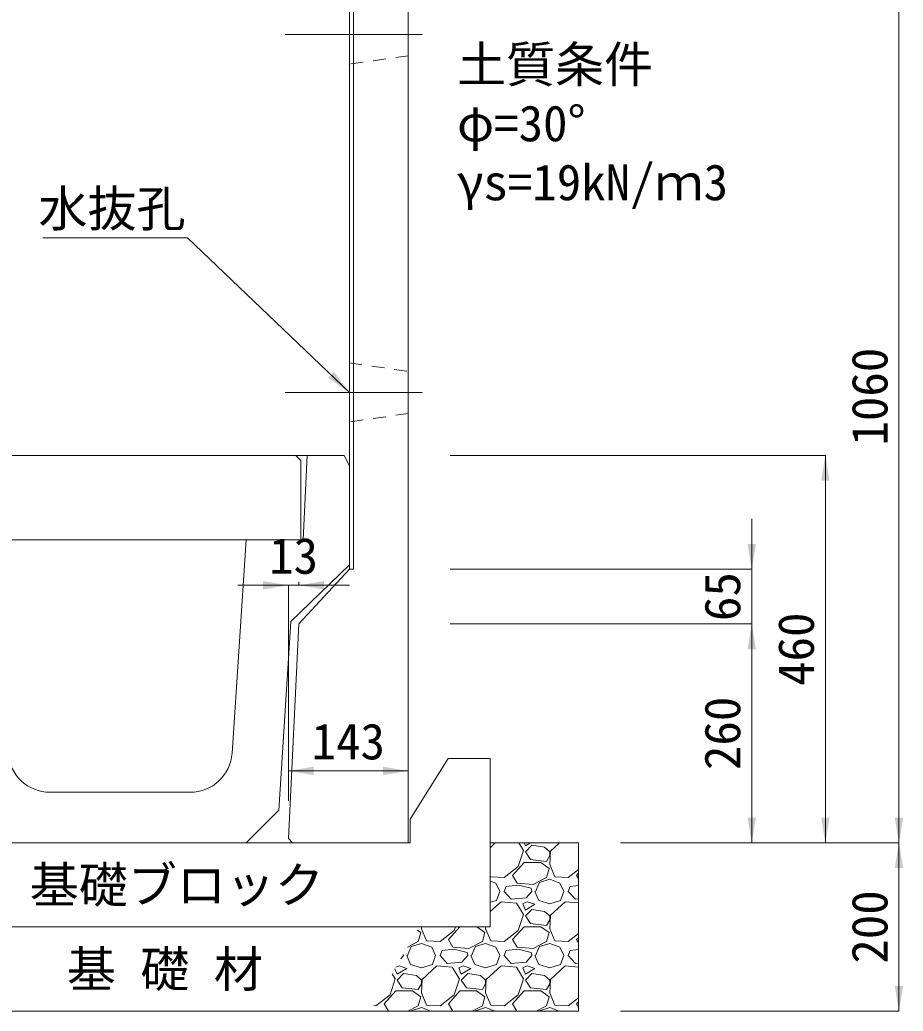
# Model space of a CAD drawing. Units: millimetres at full size, sheet at 1:20. Extents: x 201886 to 211886, y 860265 to 873235.
# Drawn here: x 202667 to 203717, y 868544 to 869721 of the extents above; entities that cross this region are included whole.
import ezdxf
from ezdxf.enums import TextEntityAlignment as Align

# ---------------------------------------------------------------- set-up
doc = ezdxf.new("R2010")
doc.units = ezdxf.units.MM
doc.header["$LTSCALE"] = 20
doc.linetypes.add('USER1', pattern=[1.35, 0.75, -0.6])
doc.linetypes.add('USER2', pattern=[28.575, 19.05, -3.175, 3.175, -3.175])
for name, color, linetype, lineweight in [('0_2', 7, 'Continuous', 20), ('UKパネル', 2, 'Continuous', 20), ('ハッチング', 7, 'Continuous', 5), ('基礎ブロック', 2, 'Continuous', 20), ('寸法線', 7, 'Continuous', 13), ('引出線', 4, 'Continuous', 13), ('本体', 2, 'Continuous', 13), ('補助線', 8, 'USER2', 13)]:
    doc.layers.add(name, color=color, linetype=linetype, lineweight=lineweight)
doc.layers.add('文字', color=7, linetype='Continuous')
doc.styles.add('ＭＳ ゴシック', font='')
doc.styles.get('ＭＳ ゴシック').set_extended_font_data('MS Gothic')

# ---------------------------------------------------------------- blocks, each defined once
blk = doc.blocks.new('filled_arrow')
at = {"color": 0, "linetype": 'Continuous', "lineweight": -2}
blk.add_solid([(7.5, 1.25), (0, 0), (7.5, -1.25)], dxfattribs=at)

msp = doc.modelspace()

# ---------------------------------------------------------------- linework, layer by layer
at = {"layer": '0_2', "lineweight": 13}
msp.add_line((203331.32, 868743.84), (203226.32, 868743.84), dxfattribs=at)
at = {"layer": '0_2'}
for p, q in [((203331.32, 868543.84), (203331.32, 868743.84)), ((202396.32, 868543.84), (203331.32, 868543.84))]:
    msp.add_line(p, q, dxfattribs=at)
at = {"layer": 'UKパネル'}
for p, q in [((203058.85, 869798.84), (203058.85, 869068.84)), ((203128.85, 869803.84), (203128.85, 868743.84)), ((202998.85, 869003.84), (203058.85, 869068.84)), ((202986.57, 868748.84), (202998.85, 869003.84)), ((202991.33, 868743.84), (202986.57, 868748.84)), ((202991.33, 868743.84), (203128.85, 868743.84))]:
    msp.add_line(p, q, dxfattribs=at)
at = {"layer": 'UKパネル', "color": 4, "lineweight": 5}
for p, q in [((203063.85, 869803.84), (203063.85, 869068.84)), ((203063.85, 869068.84), (203058.85, 869068.84))]:
    msp.add_line(p, q, dxfattribs=at)
at = {"layer": 'UKパネル', "linetype": 'USER1', "lineweight": 9}
for p, q in [((203128.85, 869678.84), (203058.85, 869668.84)), ((203058.85, 869313.84), (203128.85, 869303.84)), ((203128.85, 869253.84), (203058.85, 869243.84))]:
    msp.add_line(p, q, dxfattribs=at)
at = {"layer": 'ハッチング'}
for p, q in [((203232.35, 868743.84), (203226.44, 868738.44)), ((203265.77, 868734.77), (203260.23, 868743.84)), ((203266.56, 868743.84), (203268.06, 868740.1)), ((203268.06, 868740.1), (203274.3, 868743.84)), ((203275.68, 868740.86), (203268.06, 868733.24)), ((203290.92, 868738.58), (203275.68, 868740.86)), ((203297.01, 868733.24), (203290.92, 868738.58)), ((203308.56, 868743.85), (203297.78, 868734)), ((203259.68, 868715.72), (203265.77, 868734.77)), ((203268.06, 868733.24), (203274.15, 868724.1)), ((203293.2, 868721.81), (203297.01, 868728.67)), ((203297.78, 868734), (203297.01, 868718)), ((203297.01, 868728.67), (203297.01, 868733.24)), ((203242.91, 868702.76), (203259.68, 868715.72)), ((203252.82, 868705.05), (203266.53, 868720.29)), ((203266.53, 868720.29), (203286.35, 868720.29)), ((203274.15, 868724.1), (203293.2, 868721.81)), ((203286.35, 868720.29), (203296.25, 868713.43)), ((203297.01, 868718), (203303.11, 868703.52)), ((203226.35, 868704.85), (203226.91, 868703.52)), ((203226.91, 868703.52), (203242.91, 868702.76)), ((203258.15, 868695.9), (203252.82, 868705.05)), ((203293.2, 868702.76), (203277.2, 868694.38)), ((203296.25, 868713.43), (203293.2, 868702.76)), ((203303.11, 868703.52), (203319.11, 868702.76)), ((203319.11, 868702.76), (203331.32, 868712.2)), ((203329.02, 868705.05), (203331.32, 868707.61)), ((203331.32, 868701.09), (203329.02, 868705.05)), ((203226.34, 868698.41), (203233.01, 868695.9)), ((203233.01, 868695.9), (203237.58, 868686)), ((203242.91, 868686), (203245.2, 868692.09)), ((203259.68, 868693.62), (203245.2, 868692.09)), ((203277.2, 868694.38), (203258.15, 868695.9)), ((203274.92, 868689.81), (203259.68, 868693.62)), ((203280.25, 868686), (203284.82, 868696.67)), ((203284.82, 868696.67), (203297.01, 868700.48)), ((203297.01, 868700.48), (203309.21, 868695.9)), ((203309.21, 868695.9), (203313.78, 868686)), ((203319.11, 868686), (203321.4, 868692.09)), ((203331.32, 868693.14), (203321.4, 868692.09)), ((203233.77, 868675.33), (203237.58, 868686)), ((203251.29, 868676.85), (203242.91, 868686)), ((203268.82, 868678.38), (203251.29, 868676.85)), ((203275.68, 868686), (203268.82, 868678.38)), ((203275.68, 868686), (203274.92, 868689.81)), ((203279.49, 868686), (203284.06, 868675.33)), ((203309.97, 868675.33), (203313.78, 868686)), ((203327.49, 868676.85), (203319.11, 868686)), ((203239.1, 868673.81), (203226.25, 868662.07)), ((203226.27, 868673.13), (203233.77, 868675.33)), ((203257.39, 868672.28), (203239.1, 868673.81)), ((203265.77, 868658.57), (203257.39, 868672.28)), ((203270.34, 868673.81), (203265.01, 868671.52)), ((203265.01, 868671.52), (203268.06, 868663.9)), ((203268.06, 868663.9), (203279.49, 868670.76)), ((203279.49, 868670.76), (203270.34, 868673.81)), ((203284.06, 868675.33), (203297.01, 868671.52)), ((203297.01, 868671.52), (203309.97, 868675.33)), ((203315.3, 868673.81), (203297.78, 868657.8)), ((203331.32, 868672.47), (203315.3, 868673.81)), ((203331.32, 868677.19), (203327.49, 868676.85)), ((203259.68, 868639.52), (203265.77, 868658.57)), ((203275.68, 868664.66), (203268.06, 868657.04)), ((203268.06, 868657.04), (203274.15, 868647.9)), ((203290.92, 868662.38), (203275.68, 868664.66)), ((203297.01, 868657.04), (203290.92, 868662.38)), ((203297.78, 868657.8), (203297.01, 868641.8)), ((203297.01, 868652.47), (203297.01, 868657.04)), ((203144.71, 868643.85), (203144.61, 868641.8)), ((203176.62, 868628.85), (203190.11, 868643.84)), ((203183.48, 868639.52), (203184.86, 868643.84)), ((203210.5, 868643.84), (203220.05, 868637.23)), ((203220.91, 868643.84), (203220.81, 868641.8)), ((203252.82, 868628.85), (203266.53, 868644.09)), ((203266.53, 868644.09), (203286.35, 868644.09)), ((203274.15, 868647.9), (203293.2, 868645.61)), ((203286.35, 868644.09), (203296.25, 868637.23)), ((203293.2, 868645.61), (203297.01, 868652.47)), ((203139.62, 868640.16), (203143.85, 868637.23)), ((203143.85, 868637.23), (203140.8, 868626.56)), ((203144.61, 868641.8), (203150.71, 868627.32)), ((203166.71, 868626.56), (203183.48, 868639.52)), ((203220.05, 868637.23), (203217, 868626.56)), ((203220.81, 868641.8), (203226.91, 868627.32)), ((203242.91, 868626.56), (203259.68, 868639.52)), ((203296.25, 868637.23), (203293.2, 868626.56)), ((203297.01, 868641.8), (203303.11, 868627.32)), ((203319.11, 868626.56), (203331.32, 868636)), ((203329.02, 868628.85), (203331.32, 868631.41)), ((203140.8, 868626.56), (203127.85, 868619.78)), ((203127.85, 868609.8), (203132.42, 868620.47)), ((203132.42, 868620.47), (203144.61, 868624.28)), ((203144.61, 868624.28), (203156.81, 868619.7)), ((203150.71, 868627.32), (203166.71, 868626.56)), ((203156.81, 868619.7), (203161.38, 868609.8)), ((203181.95, 868619.7), (203176.62, 868628.85)), ((203201, 868618.18), (203181.95, 868619.7)), ((203217, 868626.56), (203201, 868618.18)), ((203204.05, 868609.8), (203208.62, 868620.47)), ((203208.62, 868620.47), (203220.81, 868624.28)), ((203220.81, 868624.28), (203233.01, 868619.7)), ((203226.91, 868627.32), (203242.91, 868626.56)), ((203233.01, 868619.7), (203237.58, 868609.8)), ((203258.15, 868619.7), (203252.82, 868628.85)), ((203277.2, 868618.18), (203258.15, 868619.7)), ((203293.2, 868626.56), (203277.2, 868618.18)), ((203280.25, 868609.8), (203284.82, 868620.47)), ((203284.82, 868620.47), (203297.01, 868624.28)), ((203297.01, 868624.28), (203309.21, 868619.7)), ((203303.11, 868627.32), (203319.11, 868626.56)), ((203309.21, 868619.7), (203313.78, 868609.8)), ((203331.32, 868624.89), (203329.02, 868628.85)), ((203123.28, 868609.8), (203119.96, 868606.11)), ((203123.28, 868609.8), (203122.97, 868611.33)), ((203127.09, 868609.8), (203131.66, 868599.13)), ((203157.57, 868599.13), (203161.38, 868609.8)), ((203166.71, 868609.8), (203169, 868615.89)), ((203175.09, 868600.65), (203166.71, 868609.8)), ((203183.48, 868617.42), (203169, 868615.89)), ((203198.72, 868613.61), (203183.48, 868617.42)), ((203199.48, 868609.8), (203192.62, 868602.18)), ((203199.48, 868609.8), (203198.72, 868613.61)), ((203203.29, 868609.8), (203207.86, 868599.13)), ((203233.77, 868599.13), (203237.58, 868609.8)), ((203242.91, 868609.8), (203245.2, 868615.89)), ((203251.29, 868600.65), (203242.91, 868609.8)), ((203259.68, 868617.42), (203245.2, 868615.89)), ((203274.92, 868613.61), (203259.68, 868617.42)), ((203275.68, 868609.8), (203268.82, 868602.18)), ((203275.68, 868609.8), (203274.92, 868613.61)), ((203279.49, 868609.8), (203284.06, 868599.13)), ((203309.97, 868599.13), (203313.78, 868609.8)), ((203319.11, 868609.8), (203321.4, 868615.89)), ((203327.49, 868600.65), (203319.11, 868609.8)), ((203331.32, 868616.94), (203321.4, 868615.89)), ((203117.94, 868597.61), (203114.1, 868595.96)), ((203127.09, 868594.56), (203117.94, 868597.61)), ((203131.66, 868599.13), (203144.61, 868595.32)), ((203144.61, 868595.32), (203157.57, 868599.13)), ((203162.9, 868597.61), (203145.38, 868581.6)), ((203181.19, 868596.08), (203162.9, 868597.61)), ((203192.62, 868602.18), (203175.09, 868600.65)), ((203189.57, 868582.37), (203181.19, 868596.08)), ((203194.14, 868597.61), (203188.81, 868595.32)), ((203203.29, 868594.56), (203194.14, 868597.61)), ((203207.86, 868599.13), (203220.81, 868595.32)), ((203220.81, 868595.32), (203233.77, 868599.13)), ((203239.1, 868597.61), (203221.58, 868581.6)), ((203257.39, 868596.08), (203239.1, 868597.61)), ((203268.82, 868602.18), (203251.29, 868600.65)), ((203265.77, 868582.37), (203257.39, 868596.08)), ((203270.34, 868597.61), (203265.01, 868595.32)), ((203279.49, 868594.56), (203270.34, 868597.61)), ((203284.06, 868599.13), (203297.01, 868595.32)), ((203297.01, 868595.32), (203309.97, 868599.13)), ((203315.3, 868597.61), (203297.78, 868581.6)), ((203331.32, 868596.27), (203315.3, 868597.61)), ((203331.32, 868600.99), (203327.49, 868600.65)), ((203113.37, 868582.37), (203109.71, 868588.36)), ((203113.07, 868594.18), (203115.66, 868587.7)), ((203115.66, 868587.7), (203127.09, 868594.56)), ((203123.28, 868588.46), (203115.66, 868580.84)), ((203138.52, 868586.18), (203123.28, 868588.46)), ((203144.61, 868580.84), (203138.52, 868586.18)), ((203188.81, 868595.32), (203191.86, 868587.7)), ((203191.86, 868587.7), (203203.29, 868594.56)), ((203199.48, 868588.46), (203191.86, 868580.84)), ((203214.72, 868586.18), (203199.48, 868588.46)), ((203220.81, 868580.84), (203214.72, 868586.18)), ((203265.01, 868595.32), (203268.06, 868587.7)), ((203268.06, 868587.7), (203279.49, 868594.56)), ((203275.68, 868588.46), (203268.06, 868580.84)), ((203290.92, 868586.18), (203275.68, 868588.46)), ((203297.01, 868580.84), (203290.92, 868586.18)), ((203107.28, 868563.32), (203113.37, 868582.37)), ((203115.66, 868580.84), (203121.75, 868571.7)), ((203140.8, 868569.41), (203144.61, 868576.27)), ((203145.38, 868581.6), (203144.61, 868565.6)), ((203144.61, 868576.27), (203144.61, 868580.84)), ((203183.48, 868563.32), (203189.57, 868582.37)), ((203191.86, 868580.84), (203197.95, 868571.7)), ((203217, 868569.41), (203220.81, 868576.27)), ((203221.58, 868581.6), (203220.81, 868565.6)), ((203220.81, 868576.27), (203220.81, 868580.84)), ((203259.68, 868563.32), (203265.77, 868582.37)), ((203268.06, 868580.84), (203274.15, 868571.7)), ((203293.2, 868569.41), (203297.01, 868576.27)), ((203297.78, 868581.6), (203297.01, 868565.6)), ((203297.01, 868576.27), (203297.01, 868580.84)), ((203090.51, 868550.36), (203107.28, 868563.32)), ((203100.42, 868552.65), (203114.13, 868567.89)), ((203114.13, 868567.89), (203133.95, 868567.89)), ((203121.75, 868571.7), (203140.8, 868569.41)), ((203133.95, 868567.89), (203143.85, 868561.03)), ((203143.85, 868561.03), (203140.8, 868550.36)), ((203144.61, 868565.6), (203150.71, 868551.12)), ((203166.71, 868550.36), (203183.48, 868563.32)), ((203176.62, 868552.65), (203190.33, 868567.89)), ((203190.33, 868567.89), (203210.15, 868567.89)), ((203197.95, 868571.7), (203217, 868569.41)), ((203210.15, 868567.89), (203220.05, 868561.03)), ((203220.05, 868561.03), (203217, 868550.36)), ((203220.81, 868565.6), (203226.91, 868551.12)), ((203242.91, 868550.36), (203259.68, 868563.32)), ((203252.82, 868552.65), (203266.53, 868567.89)), ((203266.53, 868567.89), (203286.35, 868567.89)), ((203274.15, 868571.7), (203293.2, 868569.41)), ((203286.35, 868567.89), (203296.25, 868561.03)), ((203296.25, 868561.03), (203293.2, 868550.36)), ((203297.01, 868565.6), (203303.11, 868551.12)), ((203087.85, 868550.49), (203090.51, 868550.36)), ((203105.55, 868543.85), (203100.42, 868552.65)), ((203140.8, 868550.36), (203128.37, 868543.85)), ((203150.71, 868551.12), (203166.71, 868550.36)), ((203181.75, 868543.85), (203176.62, 868552.65)), ((203217, 868550.36), (203204.57, 868543.85)), ((203226.91, 868551.12), (203242.91, 868550.36)), ((203257.95, 868543.85), (203252.82, 868552.65)), ((203293.2, 868550.36), (203280.77, 868543.85)), ((203303.11, 868551.12), (203319.11, 868550.36)), ((203319.11, 868550.36), (203331.32, 868559.8)), ((203329.02, 868552.65), (203331.32, 868555.21)), ((203331.32, 868548.69), (203329.02, 868552.65)), ((203132.24, 868543.85), (203132.42, 868544.27)), ((203132.42, 868544.27), (203144.61, 868548.08)), ((203144.61, 868548.08), (203155.89, 868543.85)), ((203208.44, 868543.85), (203208.62, 868544.27)), ((203208.62, 868544.27), (203220.81, 868548.08)), ((203220.81, 868548.08), (203232.09, 868543.85)), ((203284.64, 868543.85), (203284.82, 868544.27)), ((203284.82, 868544.27), (203297.01, 868548.08)), ((203297.01, 868548.08), (203308.29, 868543.85))]:
    msp.add_line(p, q, dxfattribs=at)
at = {"layer": '基礎ブロック'}
msp.add_lwpolyline([(202596.32, 868743.84), (202591.32, 868843.84), (202496.32, 868843.84), (202496.32, 868743.84), (202496.32, 868643.84), (203226.32, 868643.84), (203226.32, 868743.84), (203226.32, 868843.84), (203176.32, 868843.84), (203131.32, 868771.84), (203131.32, 868743.84)], close=True, dxfattribs=at)
at = {"layer": '寸法線'}
for p, q in [((203712.12, 868743.84), (203712.12, 869803.84)), ((203008.85, 869203.84), (202563.85, 869203.84)), ((203178.85, 869203.84), (203624.62, 869203.84)), ((203624.62, 868743.84), (203624.62, 869203.84)), ((203537.12, 868943.84), (203537.12, 869128.84)), ((203178.85, 869068.84), (203537.12, 869068.84)), ((202926.33, 869049.77), (203058.85, 869049.77)), ((202986.33, 868793.84), (202986.33, 869049.77)), ((202998.85, 869049.77), (202998.85, 869053.84)), ((203178.85, 869003.84), (203537.12, 869003.84)), ((203178.85, 869003.84), (203537.12, 869003.84)), ((203537.12, 868743.84), (203537.12, 869003.84)), ((202986.33, 868829.29), (203128.85, 868829.29)), ((202986.33, 868793.84), (202986.33, 868829.29)), ((203128.85, 868793.84), (203128.85, 868829.29)), ((203381.32, 868743.84), (203624.62, 868743.84)), ((203381.32, 868743.84), (203712.12, 868743.84)), ((203381.32, 868743.84), (203537.12, 868743.84)), ((203381.32, 868743.84), (203712.12, 868743.84)), ((203712.12, 868743.84), (203712.12, 868543.84)), ((203381.32, 868543.84), (203712.12, 868543.84))]:
    msp.add_line(p, q, dxfattribs=at)
at = {"layer": '引出線'}
msp.add_lwpolyline([(203058.85, 869278.84), (202866.39, 869462.29), (202694.64, 869462.29)], dxfattribs=at)
at = {"layer": '本体'}
for p, q in [((203008.85, 869203.84), (203003.85, 869103.84)), ((203052.85, 869203.84), (203008.85, 869203.84)), ((203052.85, 869203.84), (203058.85, 869191.84)), ((203058.85, 869073.97), (203058.85, 869191.84)), ((202936.35, 869103.84), (202919.46, 868850.52)), ((203003.85, 869103.84), (202936.35, 869103.84)), ((202989.35, 869006.84), (203058.85, 869073.97)), ((202989.35, 869006.84), (202974.98, 868782.47)), ((202703.12, 868803.84), (202869.57, 868803.84)), ((202936.35, 868743.84), (202974.98, 868782.47)), ((202636.35, 868743.84), (202936.35, 868743.84))]:
    msp.add_line(p, q, dxfattribs=at)
at = {"layer": '本体', "lineweight": 20}
msp.add_lwpolyline([(202571.35, 869103.84), (202571.35, 869197.84), (202577.35, 869203.84), (202995.35, 869203.84), (203001.35, 869197.84), (203001.35, 869103.84)], close=True, dxfattribs=at)
at = {"layer": '本体'}
for centre, start, end in [((202703.12, 868853.84), 183.81407, 270), ((202869.57, 868853.84), 270, 356.18593)]:
    msp.add_arc(centre, 50, start, end, dxfattribs=at)
at = {"layer": '補助線'}
for p, q in [((203145.26, 869703.84), (202982.43, 869703.84)), ((203145.26, 869278.84), (202982.43, 869278.84))]:
    msp.add_line(p, q, dxfattribs=at)

# ---------------------------------------------------------------- block references
at = {"layer": '寸法線', "xscale": 4, "yscale": 4}
for p, rotation in [((203624.62, 869203.84), 270), ((203537.12, 869068.84), 90), ((202986.33, 869049.77), 180), ((203537.12, 869003.84), 270), ((203537.12, 869003.84), 270), ((203128.85, 868829.29), 180), ((203537.12, 868743.84), 90), ((203624.62, 868743.84), 90), ((203712.12, 868743.84), 90), ((203712.12, 868743.84), 270), ((203712.12, 868543.84), 90)]:
    msp.add_blockref('filled_arrow', p, dxfattribs=dict(at, rotation=rotation))
for p in [(202998.85, 869049.77), (202986.33, 868829.29)]:
    msp.add_blockref('filled_arrow', p, dxfattribs=at)
at = {"layer": '引出線', "xscale": 4, "yscale": 4, "rotation": 136.4}
msp.add_blockref('filled_arrow', (203058.85, 869278.84), dxfattribs=at)

# ---------------------------------------------------------------- texts
at = {"layer": '寸法線', "style": 'ＭＳ ゴシック'}
for s, p in [('1060', (203677.12, 869273.84)), ('65', (203502.12, 869036.34)), ('460', (203589.62, 868973.84)), ('260', (203502.12, 868873.84)), ('200', (203677.12, 868643.84))]:
    msp.add_text(s, height=42.72, rotation=90, dxfattribs=at).set_placement(p, align=Align.MIDDLE_CENTER)
for s, p in [('13', (202992.59, 869084.77)), ('143', (203057.59, 868864.29))]:
    msp.add_text(s, height=42.72, dxfattribs=at).set_placement(p, align=Align.MIDDLE_CENTER)
at = {"layer": '引出線', "style": 'ＭＳ ゴシック'}
msp.add_text('水抜孔', height=42.72, dxfattribs=at).set_placement((202864.14, 869518.57), align=Align.TOP_RIGHT)
at = {"layer": '文字', "style": 'ＭＳ ゴシック'}
for s, p in [('土質条件', (203186.81, 869689.87)), ('φ=30°', (203186.81, 869619.87)), ('γs=19kN/ｍ3', (203186.81, 869549.87))]:
    msp.add_text(s, height=42.72, dxfattribs=at).set_placement(p, align=Align.TOP_LEFT)
for s, p in [('基礎ブロック', (202853.8, 868693.84)), ('基 礎 材', (202839.58, 868593.85))]:
    msp.add_text(s, height=42.72, dxfattribs=at).set_placement(p, align=Align.MIDDLE_CENTER)

doc.saveas('drawing.dxf')
